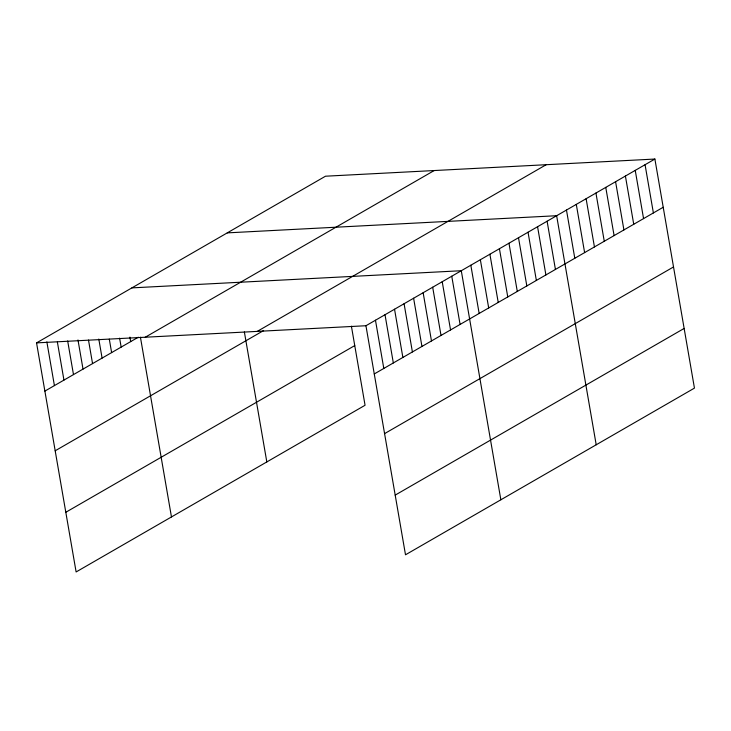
<?xml version="1.0" encoding="UTF-8"?>
<svg xmlns="http://www.w3.org/2000/svg" width="731" height="731" viewBox="0 0 731 731"><rect width="100%" height="100%" fill="white"/><g stroke="black" fill="none" stroke-linecap="round" stroke-linejoin="round"><path stroke-width="1.1" d="M351.401 326.172L365.061 405.266L76.115 571.953L36.55 342.885L325.496 176.208L654.885 159.047L694.45 388.115L405.504 554.792L365.939 325.734L654.885 159.047M44.883 391.103L138.323 337.201M145.25 337.229L434.196 170.542M257.239 331.39L546.185 164.713M55.19 450.78L263.58 330.576M65.808 512.276L354.754 345.589M374.263 373.952L663.209 207.266M384.57 433.629L673.525 266.952M395.197 495.115L684.143 328.438M227.259 232.878L556.638 215.718L596.204 444.786M131.9 287.886L461.288 270.726L500.854 499.785M36.55 342.885L365.939 325.734M645.062 164.722L653.386 212.94M635.239 170.387L643.563 218.606M625.407 176.052L633.74 224.271M615.584 181.717L623.918 229.936M605.761 187.383L614.095 235.601M595.939 193.057L604.272 241.276M586.116 198.722L594.44 246.941M576.293 204.388L584.617 252.606M566.47 210.053L574.794 258.271M547.108 221.219L555.432 269.437M537.568 226.72L545.902 274.938M528.038 232.22L536.362 280.439M518.498 237.721L526.832 285.94M508.968 243.222L517.292 291.441M499.428 248.723L507.762 296.941M489.898 254.224L498.222 302.442M480.358 259.724L488.692 307.943M470.828 265.225L479.152 313.444M451.758 276.227L460.082 324.445M442.218 281.727L450.552 329.946M432.679 287.228L441.012 335.447M423.148 292.729L431.473 340.948M413.609 298.23L421.942 346.448M404.079 303.73L412.403 351.949M394.539 309.231L402.872 357.45M385.009 314.732L393.333 362.951M375.469 320.233L383.802 368.451M244.364 331.938L266.824 461.937M140.425 337.21L171.465 516.945M129.926 337.119L130.694 341.605M119.61 338.133L121.163 347.106M109.303 339.147L111.624 352.607M98.795 339.038L102.093 358.108M88.488 340.052L92.554 363.609M77.979 339.952L83.023 369.109M67.672 340.966L73.484 374.601M57.365 341.98L63.953 380.102M46.857 341.87L54.414 385.602"/></g></svg>
